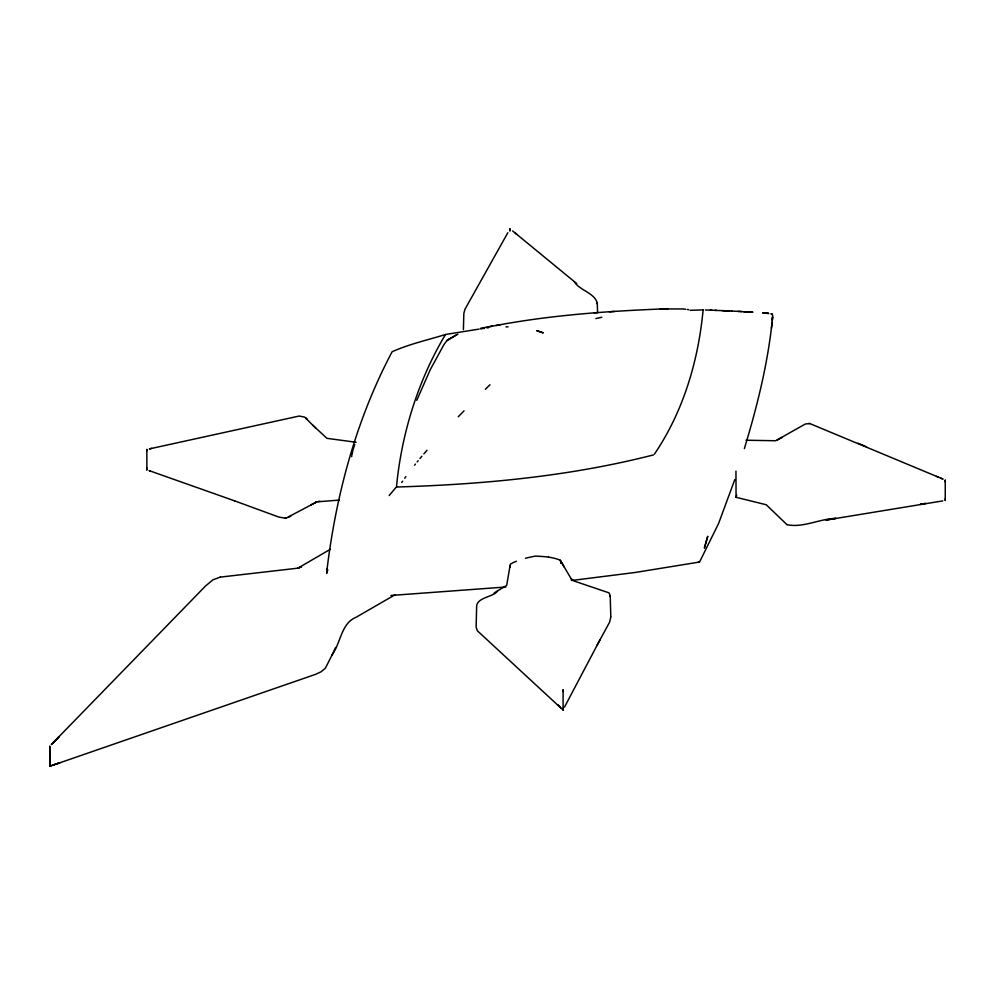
<?xml version="1.0" encoding="UTF-8"?>
<svg xmlns="http://www.w3.org/2000/svg" width="995" height="995" viewBox="0 0 995 995"><rect width="100%" height="100%" fill="white"/><g stroke="black" fill="none" stroke-linecap="round" stroke-linejoin="round"><path stroke-width="1.49" d="M49.787 746.437L49.787 766.175L49.75 746.175M146.862 469.914L146.862 468.073M146.85 449.429L146.85 450.834M509.925 231.138L509.962 228.75M563.071 691.525L563.071 689.697M563.095 708.39L563.095 710.169L563.095 690.082M945.25 500.311L945.25 480.212M146.862 469.889L146.862 449.591M945.25 500.497L945.25 498.769M735.952 471.145L736.064 497.301L766.274 504.763L786.908 524.626M510.025 567.299L510.497 564.078L513.507 562.449A64.028 51.815 -13.1 0 1 516.368 561.255M463.396 329.693L463.844 313.363L464.988 309.234L507.836 232.718M326.696 573.307L327.119 571.366L326.882 571.951M327.069 569.016L326.721 572.71M326.696 573.045L326.808 572.237M327.019 569.55C336.161 494.092 356.434 419.106 392.117 351.745C409.094 344.108 427.788 339.991 445.611 334.469M744.36 448.646C757.394 405.686 768.314 361.782 772.617 316.995L772.282 320.253L772.692 315.054L770.976 313.748L771.971 314.097M771.448 328.325L772.108 322.305M510.137 565.172L506.691 585.371L494.179 592.958M703.117 309.98C698.266 360.986 683.378 411.408 654.461 454.068M351.956 454.964L352.703 451.046A6.057 0.659 -85.6 0 1 352.827 450.511L353.673 447.7A91.154 9.913 -85.6 0 1 354.431 445.462L354.531 445.175A63.182 6.865 -85.6 0 1 354.755 444.616M736.723 495.224L736.064 497.301M734.807 479.578L718.552 523.569L699.56 562.026L635.233 572.473L571.379 580.52M416.743 400.376L430.213 369.779L444.106 344.295L447.252 340.265L457.961 334.171M332.293 654.536L325.39 668.192L321.049 671.799L315.241 674.461L52.287 765.404M335.663 647.422L332.131 654.872C341.049 642.335 341.086 623.256 356.26 617.186L395.239 594.662M564.463 707.146L599.898 640.009M597 645.345L609.649 622.086L610.806 616.95M327.454 570.744L327.902 570.023M445.462 334.581C418.161 380.028 401.445 433.944 396.47 487.04M401.694 482.5L402.614 481.194M404.716 478.259L405.898 476.642M414.604 465.162L415.45 464.093M417.203 461.904L418.099 460.797M419.952 458.533L421.88 456.232M389.157 495.56L395.736 487.724M423.87 453.882L426.979 450.287M458.222 416.793L464.031 410.823M52.859 743.016L59.041 736.71L51.317 744.583L205.53 586.005L213.042 579.762L220.343 577.1M485.349 389.281L489.975 384.742M446.618 340.75L455.785 335.178M449.18 338.984L449.827 338.574M330.278 549.315L297.953 568.157L220.169 577.125M745.939 440.225L775.64 440.748L805.341 424.007L809.843 423.571L938.695 477.264M497.55 591.03C493.333 597.41 475.772 597.062 476.605 607.634L476.12 627.173L477.326 630.743L561.827 708.9M777.157 440.113L781.821 437.514M285.826 518.271L316.858 501.866L339.183 500.087M288.985 517.002L290.751 516.032M310.788 504.938L316.858 501.866L315.365 502.487M59.576 762.767L49.75 766.225L54.75 764.533M54.812 764.521L59.849 762.779M653.516 454.902C569.588 476.381 483.184 484.403 396.806 487.015M151.775 448.347L149.312 448.919L299.159 416.047L304.669 417.092L315.763 428.198M595.881 318.562L601.851 317.243M445.922 334.407L478.981 329.121M480.672 328.288L492.264 326.161M496.032 325.502C552.138 314.893 609.176 311.037 666.14 308.786L661.7 308.997L682.682 308.923M487.376 327.044L500.236 324.731M480.324 328.91L484.354 328.325M487.04 327.94L488.396 327.741M942.787 500.895L825.937 520.087L835.825 518.37C819.793 518.706 802.704 528.233 786.921 524.626M318.3 501.492L319.93 501.281M284.968 518.37L285.826 518.271L278.749 517.052L234.621 500.858M505.908 587L390.923 595.47M594.276 312.816L598.07 312.567M609.462 311.796L614.537 311.46M659.847 309.209L664.635 308.923M665.73 308.798L664.2 308.885L668.006 308.686M690.256 310.303L703.117 309.905M505.995 326.87L508.097 326.833M705.368 309.98L711.873 310.216M710.281 310.154L729.621 310.962M714.995 310.328L716.524 310.39M722.395 310.639L731.872 311.062M731.872 311.062L741.884 311.572M738.103 311.373L752.867 312.231L748.551 311.957M743.651 311.671L746.996 311.87M764.981 313.126L768.588 313.437L762.63 312.927L766.001 313.214M767.804 313.363L768.588 313.437M683.553 309.01L685.667 309.246M356.073 442.265L326.945 438.335L312.915 425.338M548.481 557.138L547.66 557.026A91.154 73.767 -13.1 0 0 542.076 556.479L535.745 556.118A6.057 4.9 -13.1 0 0 534.812 556.193L528.569 557.511A94.301 76.316 -13.1 0 0 525.447 558.27M687.271 309.457L688.801 309.681M808.811 423.41L809.843 423.571M150.17 470.946L149.063 470.598L234.683 500.883M857.901 443.185L866.608 446.817M936.482 476.331L943.061 479.117L940.872 478.185M771.548 313.898L772.319 314.345M574.239 281.548C578.63 290.03 595.184 292.928 597.286 303.363M576.777 283.637L512.624 230.939M515.31 233.153L516.641 234.26M572.001 579.874L571.217 578.903L574.053 581.018L608.99 592.833L610.209 595.719L610.806 616.738M571.292 578.99L560.247 560.235L557.225 559.066A63.182 51.131 -13.1 0 0 548.481 557.113M564.264 567.125L560.247 560.235L560.645 561.678M610.283 596.652L610.209 595.719M597.298 303.587L597.547 312.306M597.261 303.065L597.311 303.885M560.695 562.722L560.707 563.381M945.25 480.1L945.25 481.891M509.962 229.024L509.962 230.181M351.658 456.618A94.301 10.248 -85.6 0 1 351.757 456.046M707.706 536.429L704.448 547.859L707.706 536.429M301.373 566.764L297.828 568.207L301.373 566.764M699.037 562.2L698.366 562.274L699.037 562.2M925.437 503.445L920.537 504.229L925.437 503.445M538.332 331.173L536.666 330.638L543.27 332.877L538.332 331.173M560.533 707.582L557.996 705.032L560.508 707.557M307.057 419.368L305.763 418.062L307.057 419.368"/></g></svg>
